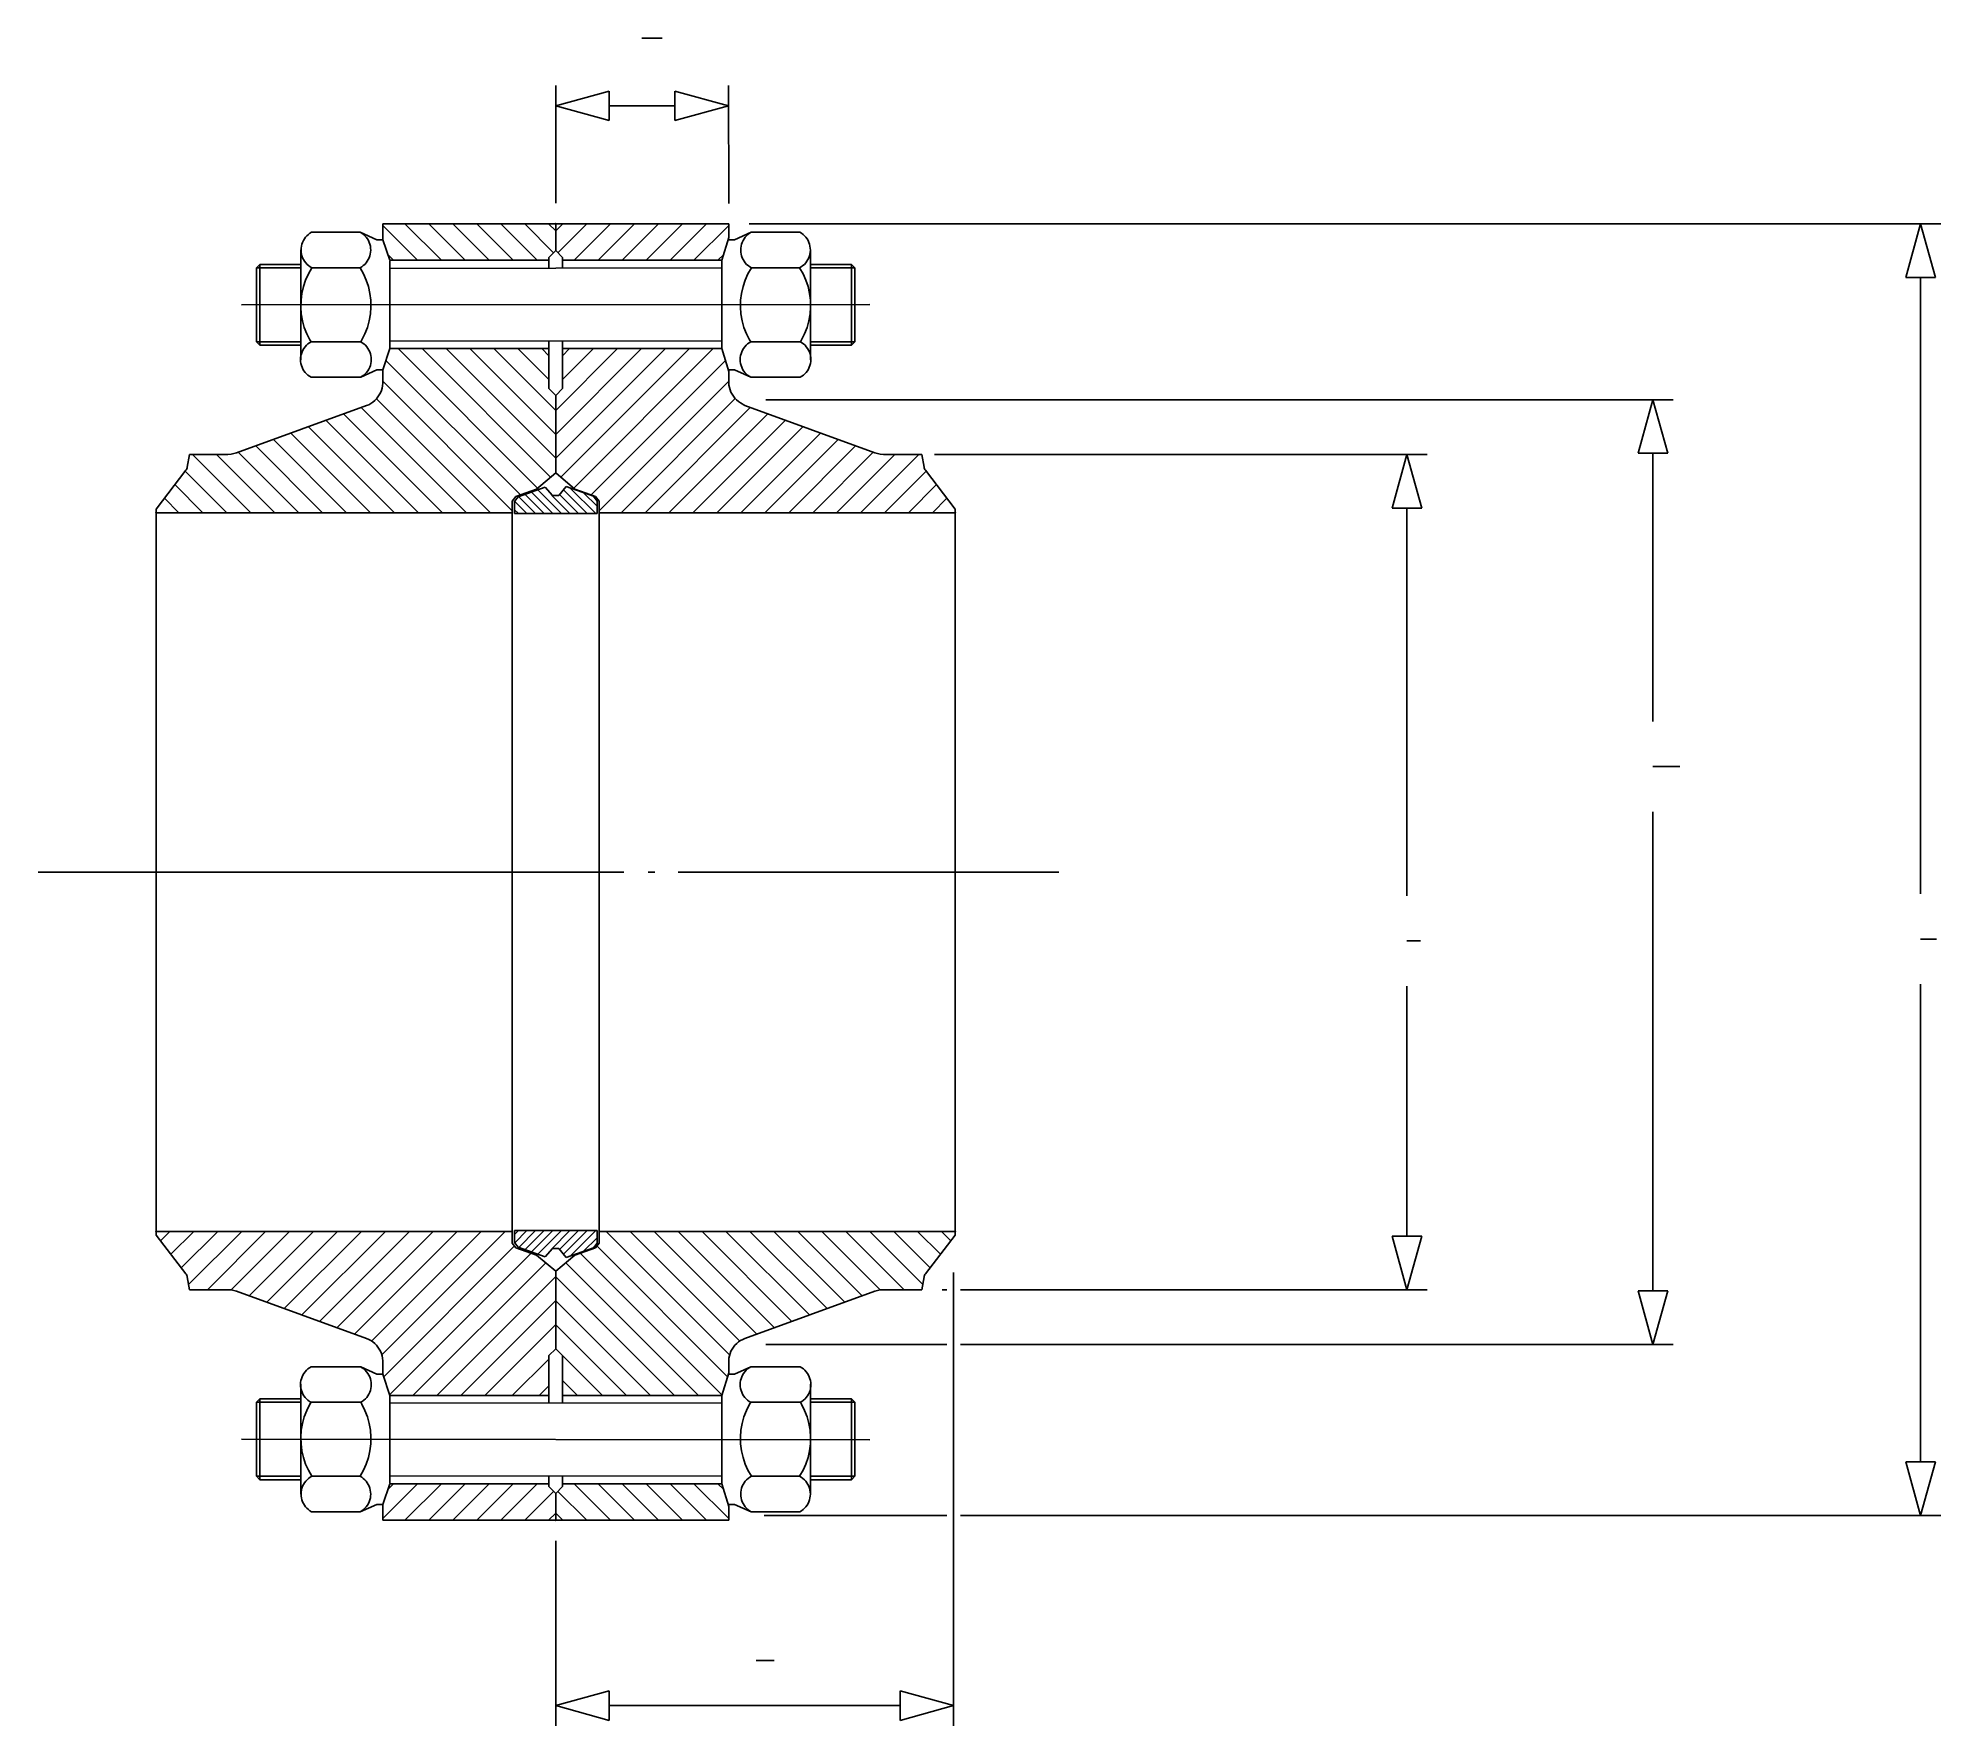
# Model space of a CAD drawing. Extents: x 591 to 1434, y 194 to 941.
import ezdxf

# ---------------------------------------------------------------- set-up
doc = ezdxf.new("R2010")
doc.units = 0
doc.header["$MEASUREMENT"] = 0
doc.layers.add('1', color=7, linetype='CONTINUOUS')
doc.layers.add('COMPONENT', color=7, linetype='CONTINUOUS')

msp = doc.modelspace()

# ---------------------------------------------------------------- linework, layer by layer
at = {"layer": '1', "color": 3, "linetype": 'Continuous'}
for p, q in [((820.46, 911.16), (844.18, 917.72)), ((820.46, 911.16), (844.18, 904.61)), ((844.18, 917.72), (844.18, 904.61)), ((896.91, 911.16), (873.2, 917.72)), ((873.2, 904.61), (873.2, 917.72)), ((896.91, 911.16), (873.2, 904.61)), ((1424.85, 858.94), (1418.29, 835.22)), ((1424.85, 858.94), (1431.4, 835.22)), ((1431.4, 835.22), (1418.29, 835.22)), ((1306.3, 781.02), (1299.75, 757.31)), ((1306.3, 781.02), (1312.86, 757.31)), ((1197.37, 756.78), (1190.81, 733.07)), ((1197.37, 756.78), (1203.93, 733.07)), ((1312.86, 757.31), (1299.75, 757.31)), ((1203.93, 733.07), (1190.81, 733.07)), ((1197.37, 386.91), (1190.81, 410.62)), ((1203.93, 410.62), (1190.81, 410.62)), ((1197.37, 386.91), (1203.93, 410.62)), ((1306.3, 362.68), (1299.75, 386.39)), ((1312.86, 386.39), (1299.75, 386.39)), ((1306.3, 362.68), (1312.86, 386.39)), ((1424.85, 286.89), (1418.29, 310.61)), ((1431.4, 310.61), (1418.29, 310.61)), ((1424.85, 286.89), (1431.4, 310.61)), ((820.46, 202.7), (844.18, 209.26)), ((820.46, 202.7), (844.18, 196.15)), ((844.18, 209.26), (844.18, 196.15)), ((996.64, 202.7), (972.93, 209.26)), ((972.93, 196.15), (972.93, 209.26)), ((996.64, 202.7), (972.93, 196.15))]:
    msp.add_line(p, q, dxfattribs=at)
at = {"layer": '1', "color": 4, "linetype": 'Continuous'}
for p, q in [((759.23, 842.8), (743.87, 858.16)), ((769.83, 842.8), (753.7, 858.94)), ((780.44, 842.8), (764.31, 858.94)), ((791.05, 842.8), (774.92, 858.94)), ((801.65, 842.8), (785.52, 858.94)), ((812.26, 842.8), (796.13, 858.94)), ((819.55, 846.13), (806.74, 858.94)), ((820.46, 855.81), (817.34, 858.94)), ((820.46, 855.81), (823.59, 858.94)), ((821.38, 846.13), (834.19, 858.94)), ((828.67, 842.8), (844.8, 858.94)), ((839.28, 842.8), (855.41, 858.94)), ((849.88, 842.8), (866.01, 858.94)), ((860.49, 842.8), (876.62, 858.94)), ((871.1, 842.8), (887.23, 858.94)), ((881.7, 842.8), (897.06, 858.16)), ((748.62, 842.8), (746.09, 845.34)), ((892.31, 842.8), (894.84, 845.34)), ((812.45, 741.87), (750.68, 803.64)), ((818.22, 746.71), (761.28, 803.64)), ((820.46, 755.07), (771.89, 803.64)), ((820.46, 765.67), (782.5, 803.64)), ((820.46, 776.28), (793.1, 803.64)), ((817.44, 789.91), (803.71, 803.64)), ((817.44, 800.52), (814.32, 803.64)), ((820.46, 776.28), (847.83, 803.64)), ((820.46, 765.67), (858.43, 803.64)), ((820.46, 755.07), (869.04, 803.64)), ((822.71, 746.71), (879.65, 803.64)), ((823.49, 789.91), (837.22, 803.64)), ((823.49, 800.52), (826.61, 803.64)), ((828.48, 741.87), (890.25, 803.64)), ((804.81, 738.9), (745.25, 798.46)), ((836.12, 738.9), (895.68, 798.46)), ((801.26, 731.85), (743.87, 789.23)), ((839.67, 731.85), (897.06, 789.23)), ((780.91, 730.98), (734.34, 777.55)), ((791.52, 730.98), (741.1, 781.4)), ((849.41, 730.98), (899.83, 781.4)), ((860.02, 730.98), (906.59, 777.55)), ((749.09, 730.98), (711.01, 769.06)), ((759.7, 730.98), (718.79, 771.89)), ((770.3, 730.98), (726.57, 774.72)), ((870.63, 730.98), (914.36, 774.72)), ((881.23, 730.98), (922.14, 771.89)), ((891.84, 730.98), (929.92, 769.06)), ((717.27, 730.98), (687.68, 760.57)), ((727.88, 730.98), (695.46, 763.4)), ((738.48, 730.98), (703.24, 766.23)), ((902.45, 730.98), (937.69, 766.23)), ((913.05, 730.98), (945.47, 763.4)), ((923.66, 730.98), (953.25, 760.57)), ((685.45, 730.98), (659.65, 756.78)), ((696.06, 730.98), (670.26, 756.78)), ((706.66, 730.98), (679.91, 757.74)), ((934.27, 730.98), (961.02, 757.74)), ((944.87, 730.98), (970.67, 756.78)), ((955.48, 730.98), (981.28, 756.78)), ((664.24, 730.98), (651.81, 743.41)), ((674.84, 730.98), (656.42, 749.41)), ((966.09, 730.98), (984.51, 749.41)), ((976.69, 730.98), (989.12, 743.41)), ((653.63, 730.98), (647.21, 737.41)), ((987.3, 730.98), (993.72, 737.41)), ((645.46, 408.57), (649.6, 412.71)), ((650.06, 402.57), (660.21, 412.71)), ((654.67, 396.56), (670.81, 412.71)), ((657.91, 389.2), (681.42, 412.71)), ((666.23, 386.91), (692.03, 412.71)), ((676.74, 386.82), (702.63, 412.71)), ((684.73, 384.2), (713.24, 412.71)), ((692.51, 381.37), (723.85, 412.71)), ((700.28, 378.54), (734.45, 412.71)), ((708.06, 375.71), (745.06, 412.71)), ((715.84, 372.88), (755.67, 412.71)), ((723.61, 370.05), (766.27, 412.71)), ((731.39, 367.22), (776.88, 412.71)), ((738.94, 364.16), (787.49, 412.71)), ((743.44, 358.06), (798.09, 412.71)), ((744.18, 348.19), (801.96, 405.97)), ((896.75, 348.19), (838.97, 405.97)), ((897.49, 358.06), (842.84, 412.71)), ((901.99, 364.16), (853.44, 412.71)), ((909.54, 367.22), (864.05, 412.71)), ((917.32, 370.05), (874.66, 412.71)), ((925.09, 372.88), (885.26, 412.71)), ((932.87, 375.71), (895.87, 412.71)), ((940.65, 378.54), (906.48, 412.71)), ((948.42, 381.37), (917.08, 412.71)), ((956.2, 384.2), (927.69, 412.71)), ((964.19, 386.82), (938.3, 412.71)), ((974.7, 386.91), (948.9, 412.71)), ((983.02, 389.2), (959.51, 412.71)), ((986.26, 396.56), (970.12, 412.71)), ((990.87, 402.57), (980.72, 412.71)), ((995.47, 408.57), (991.33, 412.71)), ((746.87, 340.28), (809.65, 403.06)), ((757.25, 340.05), (816.03, 398.82)), ((883.68, 340.05), (824.9, 398.82)), ((894.06, 340.28), (831.28, 403.06)), ((767.86, 340.05), (820.56, 392.76)), ((873.07, 340.05), (820.36, 392.76)), ((778.47, 340.05), (820.56, 382.15)), ((862.46, 340.05), (820.36, 382.15)), ((789.07, 340.05), (820.56, 371.54)), ((851.86, 340.05), (820.36, 371.54)), ((801.54, 340.37), (817.21, 356.04)), ((841.08, 340.21), (823.77, 357.51)), ((829.95, 340.26), (823.68, 346.53)), ((813.49, 340.34), (817.33, 344.17)), ((759.23, 300.89), (743.87, 285.53)), ((748.62, 300.89), (746.09, 298.35)), ((769.83, 300.89), (753.7, 284.76)), ((780.44, 300.89), (764.31, 284.76)), ((791.05, 300.89), (774.92, 284.76)), ((801.65, 300.89), (785.52, 284.76)), ((812.26, 300.89), (796.13, 284.76)), ((819.55, 297.57), (806.74, 284.76)), ((821.38, 297.57), (834.19, 284.76)), ((828.67, 300.89), (844.8, 284.76)), ((839.28, 300.89), (855.41, 284.76)), ((849.88, 300.89), (866.01, 284.76)), ((860.49, 300.89), (876.62, 284.76)), ((871.1, 300.89), (887.23, 284.76)), ((881.7, 300.89), (897.06, 285.53)), ((892.31, 300.89), (894.84, 298.35)), ((820.46, 287.88), (817.34, 284.76)), ((820.46, 287.88), (823.59, 284.76))]:
    msp.add_line(p, q, dxfattribs=at)
at = {"layer": 'COMPONENT', "color": 5, "linetype": 'Continuous'}
for p, q in [((858.61, 941.16), (867.61, 941.19)), ((1306.3, 618.56), (1318.3, 618.56)), ((1197.37, 541.33), (1203.37, 541.33)), ((1424.85, 542.19), (1431.85, 542.19)), ((909.25, 222.7), (917.25, 222.7))]:
    msp.add_line(p, q, dxfattribs=at)
at = {"layer": 'COMPONENT', "color": 3, "linetype": 'Continuous'}
for p, q in [((820.46, 920.16), (820.46, 868.04)), ((897.06, 867.94), (896.91, 920.16)), ((844.18, 911.16), (873.2, 911.16)), ((906.06, 858.94), (1433.85, 858.94)), ((1424.85, 835.22), (1424.85, 562.19)), ((913.53, 781.02), (1315.3, 781.02)), ((988.23, 756.78), (1206.37, 756.78)), ((1306.3, 757.31), (1306.3, 638.56)), ((1197.37, 733.07), (1197.37, 561.33)), ((1306.3, 598.56), (1306.3, 386.39)), ((1197.37, 521.33), (1197.37, 410.62)), ((1424.85, 522.19), (1424.85, 310.61)), ((996.64, 394.47), (996.64, 193.7)), ((991.62, 386.91), (993.64, 386.91)), ((999.64, 386.91), (1206.37, 386.91)), ((913.53, 362.68), (993.64, 362.68)), ((999.64, 362.68), (1315.3, 362.68)), ((912.8, 286.89), (993.64, 286.89)), ((999.64, 286.89), (1433.85, 286.89)), ((820.46, 275.66), (820.46, 193.7)), ((972.93, 202.7), (844.18, 202.7))]:
    msp.add_line(p, q, dxfattribs=at)
at = {"layer": 'COMPONENT', "color": 7, "linetype": 'Continuous'}
for p, q in [((708.37, 850.71), (708.74, 851.5)), ((708.74, 851.5), (709.19, 852.26)), ((709.19, 852.26), (709.71, 852.96)), ((709.71, 852.96), (710.29, 853.61)), ((710.29, 853.61), (710.94, 854.2)), ((710.94, 854.2), (711.64, 854.73)), ((711.64, 854.73), (712.35, 855.16)), ((712.25, 855.16), (733.91, 855.16)), ((734.62, 854.73), (733.91, 855.16)), ((733.91, 855.16), (741.29, 851.86)), ((735.32, 854.2), (734.62, 854.73)), ((735.97, 853.61), (735.32, 854.2)), ((736.56, 852.96), (735.97, 853.61)), ((737.08, 852.26), (736.56, 852.96)), ((737.52, 851.5), (737.08, 852.26)), ((737.89, 850.71), (737.52, 851.5)), ((741.29, 851.86), (743.87, 851.86)), ((743.87, 851.86), (743.87, 858.94)), ((820.46, 858.94), (743.87, 858.94)), ((743.87, 851.86), (746.95, 842.8)), ((820.46, 859.04), (820.46, 847.35)), ((820.46, 859.04), (820.46, 847.35)), ((820.46, 858.94), (820.46, 847.05)), ((820.46, 858.94), (897.06, 858.94)), ((820.46, 858.94), (820.46, 847.05)), ((893.98, 842.8), (897.06, 852.86)), ((897.06, 852.86), (897.06, 858.94)), ((899.64, 851.86), (897.06, 851.86)), ((907.02, 855.16), (899.64, 851.86)), ((903.04, 850.71), (903.41, 851.5)), ((903.41, 851.5), (903.85, 852.26)), ((903.85, 852.26), (904.37, 852.96)), ((904.37, 852.96), (904.96, 853.61)), ((904.96, 853.61), (905.61, 854.2)), ((905.61, 854.2), (906.31, 854.73)), ((906.31, 854.73), (907.02, 855.16)), ((928.68, 855.16), (907.02, 855.16)), ((929.29, 854.73), (928.58, 855.16)), ((929.99, 854.2), (929.29, 854.73)), ((930.64, 853.61), (929.99, 854.2)), ((931.22, 852.96), (930.64, 853.61)), ((931.74, 852.26), (931.22, 852.96)), ((932.19, 851.5), (931.74, 852.26)), ((932.56, 850.71), (932.19, 851.5)), ((707.6, 847.34), (707.6, 798.66)), ((707.6, 840.95), (707.6, 847.34)), ((707.7, 847.29), (707.74, 848.16)), ((707.75, 846.41), (707.7, 847.29)), ((707.74, 848.16), (707.87, 849.03)), ((707.88, 845.55), (707.75, 846.41)), ((707.87, 849.03), (708.08, 849.88)), ((708.1, 844.7), (707.88, 845.55)), ((708.08, 849.88), (708.37, 850.71)), ((708.39, 843.87), (708.1, 844.7)), ((708.77, 843.08), (708.39, 843.87)), ((709.22, 842.33), (708.77, 843.08)), ((737.04, 842.33), (737.49, 843.08)), ((737.49, 843.08), (737.87, 843.87)), ((737.87, 843.87), (738.17, 844.7)), ((738.19, 849.88), (737.89, 850.71)), ((738.17, 844.7), (738.38, 845.55)), ((738.4, 849.03), (738.19, 849.88)), ((738.38, 845.55), (738.52, 846.41)), ((738.52, 848.16), (738.4, 849.03)), ((738.56, 847.29), (738.52, 848.16)), ((738.52, 846.41), (738.56, 847.29)), ((817.44, 842.8), (746.95, 842.8)), ((817.44, 844.02), (820.46, 847.05)), ((817.44, 839.27), (817.44, 844.02)), ((823.49, 844.02), (820.46, 847.05)), ((823.49, 839.27), (823.49, 844.02)), ((823.49, 842.8), (893.98, 842.8)), ((893.98, 842.8), (893.98, 803.64)), ((902.37, 847.29), (902.41, 848.16)), ((902.41, 846.41), (902.37, 847.29)), ((902.41, 848.16), (902.53, 849.03)), ((902.55, 845.55), (902.41, 846.41)), ((902.53, 849.03), (902.74, 849.88)), ((902.76, 844.7), (902.55, 845.55)), ((902.74, 849.88), (903.04, 850.71)), ((903.06, 843.87), (902.76, 844.7)), ((903.44, 843.08), (903.06, 843.87)), ((903.89, 842.33), (903.44, 843.08)), ((931.71, 842.33), (932.16, 843.08)), ((932.16, 843.08), (932.54, 843.87)), ((932.54, 843.87), (932.83, 844.7)), ((932.85, 849.88), (932.56, 850.71)), ((932.83, 844.7), (933.05, 845.55)), ((933.06, 849.03), (932.85, 849.88)), ((933.05, 845.55), (933.18, 846.41)), ((933.19, 848.16), (933.06, 849.03)), ((933.18, 846.41), (933.23, 847.29)), ((933.23, 847.29), (933.19, 848.16)), ((933.33, 847.34), (933.33, 798.66)), ((933.33, 840.95), (933.33, 847.34)), ((688, 839.43), (689.51, 840.95)), ((707.6, 839.43), (688, 839.43)), ((688, 806.67), (688, 839.43)), ((689.51, 840.95), (707.6, 840.95)), ((689.51, 840.95), (689.51, 805.16)), ((709.75, 841.63), (709.22, 842.33)), ((709.7, 834), (710.94, 836.78)), ((710.34, 840.98), (709.75, 841.63)), ((710.99, 840.4), (710.34, 840.98)), ((710.94, 836.78), (712.45, 839.43)), ((711.7, 839.88), (710.99, 840.4)), ((712.45, 839.43), (711.7, 839.88)), ((733.81, 839.43), (712.35, 839.43)), ((733.81, 839.43), (734.57, 839.88)), ((735.32, 836.78), (733.81, 839.43)), ((734.57, 839.88), (735.27, 840.4)), ((735.27, 840.4), (735.92, 840.98)), ((736.56, 834), (735.32, 836.78)), ((735.92, 840.98), (736.51, 841.63)), ((736.51, 841.63), (737.04, 842.33)), ((746.95, 842.46), (746.95, 803.64)), ((746.95, 839.18), (893.98, 839.36)), ((904.42, 841.63), (903.89, 842.33)), ((904.37, 834), (905.61, 836.78)), ((905.01, 840.98), (904.42, 841.63)), ((905.66, 840.4), (905.01, 840.98)), ((905.61, 836.78), (907.12, 839.43)), ((906.36, 839.88), (905.66, 840.4)), ((907.12, 839.43), (906.36, 839.88)), ((907.12, 839.43), (928.58, 839.43)), ((928.48, 839.43), (929.23, 839.88)), ((929.99, 836.78), (928.48, 839.43)), ((929.23, 839.88), (929.94, 840.4)), ((929.94, 840.4), (930.59, 840.98)), ((931.23, 834), (929.99, 836.78)), ((930.59, 840.98), (931.18, 841.63)), ((931.18, 841.63), (931.71, 842.33)), ((951.42, 840.95), (933.33, 840.95)), ((933.33, 839.43), (952.93, 839.43)), ((951.42, 840.95), (951.42, 805.16)), ((952.93, 839.43), (951.42, 840.95)), ((952.93, 806.67), (952.93, 839.43)), ((707.69, 825.11), (708.07, 828.13)), ((708.07, 828.13), (708.74, 831.1)), ((708.74, 831.1), (709.7, 834)), ((737.52, 831.1), (736.56, 834)), ((738.19, 828.13), (737.52, 831.1)), ((738.57, 825.11), (738.19, 828.13)), ((902.36, 825.11), (902.74, 828.13)), ((902.74, 828.13), (903.41, 831.1)), ((903.41, 831.1), (904.37, 834)), ((932.19, 831.1), (931.23, 834)), ((932.86, 828.13), (932.19, 831.1)), ((933.24, 825.11), (932.86, 828.13)), ((707.61, 822.06), (707.69, 825.11)), ((707.83, 819.02), (707.61, 822.06)), ((708.34, 816.02), (707.83, 819.02)), ((737.92, 816.02), (738.43, 819.02)), ((738.43, 819.02), (738.65, 822.06)), ((738.65, 822.06), (738.57, 825.11)), ((902.28, 822.06), (902.36, 825.11)), ((902.5, 819.02), (902.28, 822.06)), ((903.01, 816.02), (902.5, 819.02)), ((932.59, 816.02), (933.1, 819.02)), ((933.1, 819.02), (933.32, 822.06)), ((933.32, 822.06), (933.24, 825.11)), ((709.15, 813.08), (708.34, 816.02)), ((710.24, 810.23), (709.15, 813.08)), ((711.61, 807.51), (710.24, 810.23)), ((734.65, 807.51), (736.02, 810.23)), ((736.02, 810.23), (737.11, 813.08)), ((737.11, 813.08), (737.92, 816.02)), ((903.82, 813.08), (903.01, 816.02)), ((904.91, 810.23), (903.82, 813.08)), ((906.28, 807.51), (904.91, 810.23)), ((929.32, 807.51), (930.69, 810.23)), ((930.69, 810.23), (931.78, 813.08)), ((931.78, 813.08), (932.59, 816.02)), ((707.6, 806.67), (688, 806.67)), ((689.51, 805.16), (688, 806.67)), ((707.6, 805.16), (689.51, 805.16)), ((707.52, 799.68), (707.65, 800.55)), ((707.65, 800.55), (707.86, 801.4)), ((707.86, 801.4), (708.15, 802.22)), ((708.15, 802.22), (708.52, 803.02)), ((708.52, 803.02), (708.97, 803.77)), ((708.97, 803.77), (709.49, 804.48)), ((709.49, 804.48), (710.07, 805.13)), ((710.07, 805.13), (710.72, 805.72)), ((710.72, 805.72), (711.42, 806.24)), ((711.42, 806.24), (712.13, 806.67)), ((712.13, 806.67), (711.61, 807.51)), ((734.13, 806.67), (712.15, 806.67)), ((734.13, 806.67), (734.65, 807.51)), ((734.84, 806.24), (734.13, 806.67)), ((735.54, 805.72), (734.84, 806.24)), ((736.19, 805.13), (735.54, 805.72)), ((736.77, 804.48), (736.19, 805.13)), ((737.29, 803.77), (736.77, 804.48)), ((737.74, 803.02), (737.29, 803.77)), ((738.11, 802.22), (737.74, 803.02)), ((738.41, 801.4), (738.11, 802.22)), ((738.62, 800.55), (738.41, 801.4)), ((738.74, 799.68), (738.62, 800.55)), ((746.95, 803.64), (743.87, 794.24)), ((746.95, 806.92), (893.98, 807.09)), ((817.44, 803.64), (746.95, 803.64)), ((817.44, 807), (817.44, 785.95)), ((823.49, 807.01), (823.49, 785.95)), ((823.49, 803.64), (893.98, 803.64)), ((893.98, 803.64), (897.06, 793.59)), ((902.19, 799.68), (902.31, 800.55)), ((902.31, 800.55), (902.52, 801.4)), ((902.52, 801.4), (902.82, 802.22)), ((902.82, 802.22), (903.19, 803.02)), ((903.19, 803.02), (903.64, 803.77)), ((903.64, 803.77), (904.16, 804.48)), ((904.16, 804.48), (904.74, 805.13)), ((904.74, 805.13), (905.39, 805.72)), ((905.39, 805.72), (906.09, 806.24)), ((906.09, 806.24), (906.8, 806.67)), ((906.8, 806.67), (906.28, 807.51)), ((906.8, 806.67), (928.78, 806.67)), ((928.8, 806.67), (929.32, 807.51)), ((929.51, 806.24), (928.8, 806.67)), ((930.21, 805.72), (929.51, 806.24)), ((930.86, 805.13), (930.21, 805.72)), ((931.44, 804.48), (930.86, 805.13)), ((931.96, 803.77), (931.44, 804.48)), ((932.41, 803.02), (931.96, 803.77)), ((932.78, 802.22), (932.41, 803.02)), ((933.07, 801.4), (932.78, 802.22)), ((933.28, 800.55), (933.07, 801.4)), ((933.41, 799.68), (933.28, 800.55)), ((933.33, 806.67), (952.93, 806.67)), ((933.33, 805.16), (951.42, 805.16)), ((951.42, 805.16), (952.93, 806.67)), ((707.48, 798.8), (707.52, 799.68)), ((707.53, 797.93), (707.48, 798.8)), ((707.66, 797.06), (707.53, 797.93)), ((707.88, 796.21), (707.66, 797.06)), ((708.17, 795.39), (707.88, 796.21)), ((708.55, 794.6), (708.17, 795.39)), ((709.01, 793.85), (708.55, 794.6)), ((709.53, 793.15), (709.01, 793.85)), ((710.12, 792.5), (709.53, 793.15)), ((710.77, 791.91), (710.12, 792.5)), ((734.12, 790.95), (741.29, 794.24)), ((735.49, 791.91), (736.14, 792.5)), ((736.14, 792.5), (736.73, 793.15)), ((736.73, 793.15), (737.26, 793.85)), ((737.26, 793.85), (737.71, 794.6)), ((737.71, 794.6), (738.09, 795.39)), ((738.09, 795.39), (738.39, 796.21)), ((738.39, 796.21), (738.6, 797.06)), ((738.6, 797.06), (738.73, 797.93)), ((738.73, 797.93), (738.78, 798.8)), ((738.78, 798.8), (738.74, 799.68)), ((741.29, 794.24), (743.87, 794.24)), ((743.87, 788.33), (743.87, 794.24)), ((899.64, 794.24), (897.06, 794.24)), ((897.06, 788.67), (897.06, 793.59)), ((906.81, 790.95), (899.64, 794.24)), ((902.15, 798.8), (902.19, 799.68)), ((902.2, 797.93), (902.15, 798.8)), ((902.33, 797.06), (902.2, 797.93)), ((902.54, 796.21), (902.33, 797.06)), ((902.84, 795.39), (902.54, 796.21)), ((903.22, 794.6), (902.84, 795.39)), ((903.67, 793.85), (903.22, 794.6)), ((904.2, 793.15), (903.67, 793.85)), ((904.79, 792.5), (904.2, 793.15)), ((905.44, 791.91), (904.79, 792.5)), ((930.16, 791.91), (930.81, 792.5)), ((930.81, 792.5), (931.4, 793.15)), ((931.4, 793.15), (931.92, 793.85)), ((931.92, 793.85), (932.38, 794.6)), ((932.38, 794.6), (932.76, 795.39)), ((932.76, 795.39), (933.05, 796.21)), ((933.05, 796.21), (933.27, 797.06)), ((933.27, 797.06), (933.4, 797.93)), ((933.4, 797.93), (933.45, 798.8)), ((933.45, 798.8), (933.41, 799.68)), ((711.48, 791.39), (710.77, 791.91)), ((712.23, 790.95), (711.48, 791.39)), ((734.12, 790.95), (712.05, 790.95)), ((734.03, 790.95), (734.78, 791.39)), ((734.78, 791.39), (735.49, 791.91)), ((742.36, 783.13), (742.86, 784.08)), ((742.86, 784.08), (743.26, 785.08)), ((743.26, 785.08), (743.56, 786.11)), ((743.56, 786.11), (743.76, 787.16)), ((743.76, 787.16), (743.87, 788.33)), ((817.44, 785.95), (820.46, 782.92)), ((823.49, 785.95), (820.46, 782.92)), ((897.17, 787.51), (897.06, 788.67)), ((897.37, 786.45), (897.17, 787.51)), ((897.67, 785.42), (897.37, 786.45)), ((898.07, 784.43), (897.67, 785.42)), ((898.57, 783.48), (898.07, 784.43)), ((906.15, 791.39), (905.44, 791.91)), ((906.9, 790.95), (906.15, 791.39)), ((906.81, 790.95), (928.88, 790.95)), ((928.7, 790.95), (929.45, 791.39)), ((929.45, 791.39), (930.16, 791.91)), ((679.09, 757.44), (736.7, 778.41)), ((736.7, 778.41), (737.69, 778.83)), ((737.69, 778.83), (738.64, 779.34)), ((738.64, 779.34), (739.52, 779.95)), ((739.52, 779.95), (740.35, 780.63)), ((740.35, 780.63), (741.1, 781.4)), ((741.1, 781.4), (741.77, 782.23)), ((741.77, 782.23), (742.36, 783.13)), ((820.46, 782.92), (820.46, 748.6)), ((820.56, 782.92), (820.56, 748.6)), ((899.16, 782.58), (898.57, 783.48)), ((899.83, 781.74), (899.16, 782.58)), ((900.58, 780.98), (899.83, 781.74)), ((901.41, 780.29), (900.58, 780.98)), ((902.29, 779.69), (901.41, 780.29)), ((902.29, 779.69), (904.25, 778.4)), ((961.84, 757.44), (904.25, 778.4)), ((657.32, 751.15), (658.31, 756.78)), ((658.31, 756.78), (675.35, 756.78)), ((676.83, 756.88), (675.35, 756.78)), ((676.83, 756.88), (679.09, 757.44)), ((964.1, 756.88), (961.84, 757.44)), ((964.1, 756.88), (965.58, 756.78)), ((982.62, 756.78), (965.58, 756.78)), ((983.61, 751.15), (982.62, 756.78)), ((643.52, 732.61), (656.73, 749.82)), ((815.76, 742.25), (803.88, 737.97)), ((811.96, 741.46), (820.46, 748.6)), ((815.76, 742.25), (819.12, 738.62)), ((828.97, 741.46), (820.46, 748.6)), ((825.17, 742.52), (821.81, 738.62)), ((825.17, 742.52), (837.13, 738.24)), ((997.41, 732.61), (984.2, 749.82)), ((802.85, 738.2), (801.26, 736.13)), ((801.26, 407.57), (801.26, 736.13)), ((803.88, 737.97), (802.25, 735.88)), ((802.25, 730.64), (802.25, 735.88)), ((811.96, 741.46), (802.85, 738.2)), ((821.81, 738.62), (819.12, 738.62)), ((828.97, 741.46), (838.08, 738.2)), ((837.13, 738.24), (838.76, 736.15)), ((838.08, 738.2), (839.67, 736.13)), ((838.76, 730.64), (838.76, 736.15)), ((839.67, 407.57), (839.67, 736.13)), ((643.52, 730.98), (643.52, 412.71)), ((801.26, 730.98), (643.52, 730.98)), ((803.94, 730.64), (802.25, 732.33)), ((838.76, 730.64), (802.25, 730.64)), ((839.67, 730.98), (997.41, 730.98)), ((997.41, 730.98), (997.41, 732.61)), ((997.41, 730.98), (997.41, 732.61)), ((997.41, 730.98), (997.41, 412.71)), ((802.25, 413.06), (802.25, 407.81)), ((803.94, 413.06), (802.25, 411.37)), ((838.76, 413.06), (802.25, 413.06)), ((838.76, 413.06), (838.76, 407.54)), ((801.26, 412.71), (643.52, 412.71)), ((643.52, 412.71), (643.52, 411.09)), ((643.52, 412.71), (643.52, 411.09)), ((643.52, 411.09), (656.73, 393.88)), ((802.85, 405.49), (801.26, 407.57)), ((803.88, 405.72), (802.25, 407.81)), ((811.96, 402.23), (802.85, 405.49)), ((815.76, 401.45), (803.88, 405.72)), ((815.76, 401.45), (819.12, 405.08)), ((821.81, 405.08), (819.12, 405.08)), ((825.17, 401.18), (821.81, 405.08)), ((825.17, 401.18), (837.13, 405.45)), ((828.97, 402.23), (838.08, 405.49)), ((837.13, 405.45), (838.76, 407.54)), ((838.08, 405.49), (839.67, 407.57)), ((839.67, 412.71), (997.41, 412.71)), ((997.41, 411.09), (984.2, 393.88)), ((997.41, 412.71), (997.41, 411.09)), ((997.41, 412.71), (997.41, 411.09)), ((811.96, 402.23), (820.46, 395.1)), ((828.97, 402.23), (820.46, 395.1)), ((657.32, 392.54), (658.31, 386.91)), ((820.56, 395.1), (820.56, 360.77)), ((983.61, 392.54), (982.62, 386.91)), ((658.31, 386.91), (675.35, 386.91)), ((676.83, 386.81), (675.35, 386.91)), ((676.83, 386.81), (679.09, 386.25)), ((679.09, 386.25), (736.68, 365.29)), ((961.84, 386.25), (904.25, 365.29)), ((964.1, 386.81), (961.84, 386.25)), ((964.1, 386.81), (965.58, 386.91)), ((982.62, 386.91), (965.58, 386.91)), ((736.7, 365.28), (737.69, 364.86)), ((737.69, 364.86), (738.64, 364.35)), ((738.64, 364.35), (739.52, 363.75)), ((739.52, 363.75), (740.35, 363.06)), ((740.35, 363.06), (741.1, 362.29)), ((899.84, 362.33), (899.16, 361.5)), ((900.6, 363.09), (899.84, 362.33)), ((901.43, 363.77), (900.6, 363.09)), ((902.32, 364.37), (901.43, 363.77)), ((903.26, 364.88), (902.32, 364.37)), ((904.25, 365.29), (903.26, 364.88)), ((741.1, 362.29), (741.77, 361.46)), ((741.77, 361.46), (742.36, 360.56)), ((742.36, 360.56), (742.86, 359.61)), ((742.86, 359.61), (743.26, 358.62)), ((743.26, 358.62), (743.56, 357.59)), ((743.56, 357.59), (743.76, 356.53)), ((743.76, 356.53), (743.87, 355.36)), ((743.87, 355.36), (743.87, 349.45)), ((817.44, 357.75), (820.46, 360.77)), ((817.44, 336.69), (817.44, 357.75)), ((823.49, 357.75), (820.46, 360.77)), ((823.49, 336.68), (823.49, 357.75)), ((897.14, 356.58), (897.06, 355.71)), ((897.06, 355.71), (897.06, 350.11)), ((897.35, 357.64), (897.14, 356.58)), ((897.66, 358.66), (897.35, 357.64)), ((898.07, 359.66), (897.66, 358.66)), ((898.57, 360.6), (898.07, 359.66)), ((899.16, 361.5), (898.57, 360.6)), ((707.53, 345.76), (707.48, 344.89)), ((707.66, 346.63), (707.53, 345.76)), ((707.88, 347.48), (707.66, 346.63)), ((708.17, 348.3), (707.88, 347.48)), ((708.55, 349.09), (708.17, 348.3)), ((709.01, 349.84), (708.55, 349.09)), ((709.53, 350.55), (709.01, 349.84)), ((710.12, 351.19), (709.53, 350.55)), ((710.77, 351.78), (710.12, 351.19)), ((711.48, 352.3), (710.77, 351.78)), ((712.23, 352.75), (711.48, 352.3)), ((734.12, 352.75), (712.05, 352.75)), ((734.03, 352.75), (734.78, 352.3)), ((734.12, 352.75), (741.29, 349.45)), ((734.78, 352.3), (735.49, 351.78)), ((735.49, 351.78), (736.14, 351.19)), ((736.14, 351.19), (736.73, 350.55)), ((736.73, 350.55), (737.26, 349.84)), ((737.26, 349.84), (737.71, 349.09)), ((737.71, 349.09), (738.09, 348.3)), ((738.09, 348.3), (738.39, 347.48)), ((738.39, 347.48), (738.6, 346.63)), ((738.6, 346.63), (738.73, 345.76)), ((738.73, 345.76), (738.78, 344.89)), ((741.29, 349.45), (743.87, 349.45)), ((746.95, 340.05), (743.87, 349.45)), ((893.98, 340.05), (897.06, 350.11)), ((899.64, 349.45), (897.06, 349.45)), ((906.81, 352.75), (899.64, 349.45)), ((902.2, 345.76), (902.15, 344.89)), ((902.33, 346.63), (902.2, 345.76)), ((902.54, 347.48), (902.33, 346.63)), ((902.84, 348.3), (902.54, 347.48)), ((903.22, 349.09), (902.84, 348.3)), ((903.67, 349.84), (903.22, 349.09)), ((904.2, 350.55), (903.67, 349.84)), ((904.79, 351.19), (904.2, 350.55)), ((905.44, 351.78), (904.79, 351.19)), ((906.15, 352.3), (905.44, 351.78)), ((906.9, 352.75), (906.15, 352.3)), ((906.81, 352.75), (928.88, 352.75)), ((928.7, 352.75), (929.45, 352.3)), ((929.45, 352.3), (930.16, 351.78)), ((930.16, 351.78), (930.81, 351.19)), ((930.81, 351.19), (931.4, 350.55)), ((931.4, 350.55), (931.92, 349.84)), ((931.92, 349.84), (932.38, 349.09)), ((932.38, 349.09), (932.76, 348.3)), ((932.76, 348.3), (933.05, 347.48)), ((933.05, 347.48), (933.27, 346.63)), ((933.27, 346.63), (933.4, 345.76)), ((933.4, 345.76), (933.45, 344.89)), ((689.51, 338.53), (688, 337.02)), ((707.6, 338.53), (689.51, 338.53)), ((689.51, 302.75), (689.51, 338.53)), ((707.48, 344.89), (707.52, 344.01)), ((707.52, 344.01), (707.65, 343.15)), ((707.6, 296.35), (707.6, 345.03)), ((707.65, 343.15), (707.86, 342.3)), ((707.86, 342.3), (708.15, 341.47)), ((708.15, 341.47), (708.52, 340.68)), ((708.52, 340.68), (708.97, 339.92)), ((708.97, 339.92), (709.49, 339.22)), ((709.49, 339.22), (710.07, 338.56)), ((710.07, 338.56), (710.72, 337.97)), ((710.72, 337.97), (711.42, 337.45)), ((711.42, 337.45), (712.13, 337.02)), ((734.84, 337.45), (734.13, 337.02)), ((735.54, 337.97), (734.84, 337.45)), ((736.19, 338.56), (735.54, 337.97)), ((736.77, 339.22), (736.19, 338.56)), ((737.29, 339.92), (736.77, 339.22)), ((737.74, 340.68), (737.29, 339.92)), ((738.11, 341.47), (737.74, 340.68)), ((738.41, 342.3), (738.11, 341.47)), ((738.62, 343.15), (738.41, 342.3)), ((738.74, 344.01), (738.62, 343.15)), ((738.78, 344.89), (738.74, 344.01)), ((746.95, 301.23), (746.95, 340.05)), ((817.44, 340.05), (746.95, 340.05)), ((823.49, 340.05), (893.98, 340.05)), ((893.98, 300.89), (893.98, 340.05)), ((902.15, 344.89), (902.19, 344.01)), ((902.19, 344.01), (902.31, 343.15)), ((902.31, 343.15), (902.52, 342.3)), ((902.52, 342.3), (902.82, 341.47)), ((902.82, 341.47), (903.19, 340.68)), ((903.19, 340.68), (903.64, 339.92)), ((903.64, 339.92), (904.16, 339.22)), ((904.16, 339.22), (904.74, 338.56)), ((904.74, 338.56), (905.39, 337.97)), ((905.39, 337.97), (906.09, 337.45)), ((906.09, 337.45), (906.8, 337.02)), ((929.51, 337.45), (928.8, 337.02)), ((930.21, 337.97), (929.51, 337.45)), ((930.86, 338.56), (930.21, 337.97)), ((931.44, 339.22), (930.86, 338.56)), ((931.96, 339.92), (931.44, 339.22)), ((932.41, 340.68), (931.96, 339.92)), ((932.78, 341.47), (932.41, 340.68)), ((933.07, 342.3), (932.78, 341.47)), ((933.28, 343.15), (933.07, 342.3)), ((933.41, 344.01), (933.28, 343.15)), ((933.33, 296.35), (933.33, 345.03)), ((933.33, 338.53), (951.42, 338.53)), ((933.45, 344.89), (933.41, 344.01)), ((951.42, 302.75), (951.42, 338.53)), ((951.42, 338.53), (952.93, 337.02)), ((707.6, 337.02), (688, 337.02)), ((688, 337.02), (688, 304.26)), ((709.15, 330.62), (708.34, 327.68)), ((710.24, 333.46), (709.15, 330.62)), ((711.61, 336.19), (710.24, 333.46)), ((712.13, 337.02), (711.61, 336.19)), ((734.13, 337.02), (712.15, 337.02)), ((734.13, 337.02), (734.65, 336.19)), ((734.65, 336.19), (736.02, 333.46)), ((736.02, 333.46), (737.11, 330.62)), ((737.11, 330.62), (737.92, 327.68)), ((746.95, 336.77), (893.98, 336.6)), ((903.82, 330.62), (903.01, 327.68)), ((904.91, 333.46), (903.82, 330.62)), ((906.28, 336.19), (904.91, 333.46)), ((906.8, 337.02), (906.28, 336.19)), ((906.8, 337.02), (928.78, 337.02)), ((928.8, 337.02), (929.32, 336.19)), ((929.32, 336.19), (930.69, 333.46)), ((930.69, 333.46), (931.78, 330.62)), ((931.78, 330.62), (932.59, 327.68)), ((933.33, 337.02), (952.93, 337.02)), ((952.93, 337.02), (952.93, 304.26)), ((707.83, 324.67), (707.61, 321.63)), ((707.61, 321.63), (707.69, 318.59)), ((708.34, 327.68), (707.83, 324.67)), ((737.92, 327.68), (738.43, 324.67)), ((738.43, 324.67), (738.65, 321.63)), ((738.65, 321.63), (738.57, 318.59)), ((902.5, 324.67), (902.28, 321.63)), ((902.28, 321.63), (902.36, 318.59)), ((903.01, 327.68), (902.5, 324.67)), ((932.59, 327.68), (933.1, 324.67)), ((933.1, 324.67), (933.32, 321.63)), ((933.32, 321.63), (933.24, 318.59)), ((707.69, 318.59), (708.07, 315.56)), ((708.07, 315.56), (708.74, 312.59)), ((708.74, 312.59), (709.7, 309.7)), ((737.52, 312.59), (736.56, 309.7)), ((738.19, 315.56), (737.52, 312.59)), ((738.57, 318.59), (738.19, 315.56)), ((902.36, 318.59), (902.74, 315.56)), ((902.74, 315.56), (903.41, 312.59)), ((903.41, 312.59), (904.37, 309.7)), ((932.19, 312.59), (931.23, 309.7)), ((932.86, 315.56), (932.19, 312.59)), ((933.24, 318.59), (932.86, 315.56)), ((707.6, 304.26), (688, 304.26)), ((688, 304.26), (689.51, 302.75)), ((709.7, 309.7), (710.94, 306.91)), ((710.94, 306.91), (712.45, 304.26)), ((711.7, 303.81), (710.99, 303.29)), ((712.45, 304.26), (711.7, 303.81)), ((733.81, 304.26), (712.35, 304.26)), ((735.32, 306.91), (733.81, 304.26)), ((733.81, 304.26), (734.57, 303.81)), ((734.57, 303.81), (735.27, 303.29)), ((736.56, 309.7), (735.32, 306.91)), ((746.95, 304.51), (893.98, 304.34)), ((817.44, 304.43), (817.44, 299.67)), ((823.49, 304.42), (823.49, 299.67)), ((904.37, 309.7), (905.61, 306.91)), ((905.61, 306.91), (907.12, 304.26)), ((906.36, 303.81), (905.66, 303.29)), ((907.12, 304.26), (906.36, 303.81)), ((907.12, 304.26), (928.58, 304.26)), ((929.99, 306.91), (928.48, 304.26)), ((928.48, 304.26), (929.23, 303.81)), ((929.23, 303.81), (929.94, 303.29)), ((931.23, 309.7), (929.99, 306.91)), ((933.33, 304.26), (952.93, 304.26)), ((952.93, 304.26), (951.42, 302.75)), ((689.51, 302.75), (707.6, 302.75)), ((707.6, 302.75), (707.6, 296.35)), ((707.75, 297.28), (707.7, 296.4)), ((707.7, 296.4), (707.74, 295.53)), ((707.74, 295.53), (707.87, 294.66)), ((707.88, 298.15), (707.75, 297.28)), ((708.1, 298.99), (707.88, 298.15)), ((708.39, 299.82), (708.1, 298.99)), ((708.77, 300.61), (708.39, 299.82)), ((709.22, 301.36), (708.77, 300.61)), ((709.75, 302.06), (709.22, 301.36)), ((710.34, 302.71), (709.75, 302.06)), ((710.99, 303.29), (710.34, 302.71)), ((735.27, 303.29), (735.92, 302.71)), ((735.92, 302.71), (736.51, 302.06)), ((736.51, 302.06), (737.04, 301.36)), ((737.04, 301.36), (737.49, 300.61)), ((737.49, 300.61), (737.87, 299.82)), ((737.87, 299.82), (738.17, 298.99)), ((738.17, 298.99), (738.38, 298.15)), ((738.38, 298.15), (738.52, 297.28)), ((738.52, 295.53), (738.4, 294.66)), ((738.52, 297.28), (738.56, 296.4)), ((738.56, 296.4), (738.52, 295.53)), ((743.87, 291.83), (746.95, 300.89)), ((817.44, 300.89), (746.95, 300.89)), ((817.44, 299.67), (820.46, 296.65)), ((823.49, 299.67), (820.46, 296.65)), ((820.46, 284.76), (820.46, 296.65)), ((820.46, 284.76), (820.46, 296.65)), ((820.46, 284.66), (820.46, 296.34)), ((820.46, 284.66), (820.46, 296.34)), ((823.49, 300.89), (893.98, 300.89)), ((893.98, 300.89), (897.06, 290.83)), ((902.41, 297.28), (902.37, 296.4)), ((902.37, 296.4), (902.41, 295.53)), ((902.55, 298.15), (902.41, 297.28)), ((902.41, 295.53), (902.53, 294.66)), ((902.76, 298.99), (902.55, 298.15)), ((903.06, 299.82), (902.76, 298.99)), ((903.44, 300.61), (903.06, 299.82)), ((903.89, 301.36), (903.44, 300.61)), ((904.42, 302.06), (903.89, 301.36)), ((905.01, 302.71), (904.42, 302.06)), ((905.66, 303.29), (905.01, 302.71)), ((929.94, 303.29), (930.59, 302.71)), ((930.59, 302.71), (931.18, 302.06)), ((931.18, 302.06), (931.71, 301.36)), ((931.71, 301.36), (932.16, 300.61)), ((932.16, 300.61), (932.54, 299.82)), ((932.54, 299.82), (932.83, 298.99)), ((932.83, 298.99), (933.05, 298.15)), ((933.05, 298.15), (933.18, 297.28)), ((933.19, 295.53), (933.06, 294.66)), ((933.18, 297.28), (933.23, 296.4)), ((933.23, 296.4), (933.19, 295.53)), ((951.42, 302.75), (933.33, 302.75)), ((933.33, 302.75), (933.33, 296.35)), ((707.87, 294.66), (708.08, 293.81)), ((708.08, 293.81), (708.37, 292.98)), ((708.37, 292.98), (708.74, 292.19)), ((708.74, 292.19), (709.19, 291.44)), ((709.19, 291.44), (709.71, 290.73)), ((709.71, 290.73), (710.29, 290.08)), ((710.29, 290.08), (710.94, 289.49)), ((710.94, 289.49), (711.64, 288.96)), ((711.64, 288.96), (712.35, 288.53)), ((712.25, 288.53), (733.91, 288.53)), ((733.91, 288.53), (741.29, 291.83)), ((734.62, 288.96), (733.91, 288.53)), ((735.32, 289.49), (734.62, 288.96)), ((735.97, 290.08), (735.32, 289.49)), ((736.56, 290.73), (735.97, 290.08)), ((737.08, 291.44), (736.56, 290.73)), ((737.52, 292.19), (737.08, 291.44)), ((737.89, 292.98), (737.52, 292.19)), ((738.19, 293.81), (737.89, 292.98)), ((738.4, 294.66), (738.19, 293.81)), ((741.29, 291.83), (743.87, 291.83)), ((743.87, 291.83), (743.87, 284.76)), ((899.64, 291.83), (897.06, 291.83)), ((897.06, 290.83), (897.06, 284.76)), ((907.02, 288.53), (899.64, 291.83)), ((902.53, 294.66), (902.74, 293.81)), ((902.74, 293.81), (903.04, 292.98)), ((903.04, 292.98), (903.41, 292.19)), ((903.41, 292.19), (903.85, 291.44)), ((903.85, 291.44), (904.37, 290.73)), ((904.37, 290.73), (904.96, 290.08)), ((904.96, 290.08), (905.61, 289.49)), ((905.61, 289.49), (906.31, 288.96)), ((906.31, 288.96), (907.02, 288.53)), ((928.68, 288.53), (907.02, 288.53)), ((929.29, 288.96), (928.58, 288.53)), ((929.99, 289.49), (929.29, 288.96)), ((930.64, 290.08), (929.99, 289.49)), ((931.22, 290.73), (930.64, 290.08)), ((931.74, 291.44), (931.22, 290.73)), ((932.19, 292.19), (931.74, 291.44)), ((932.56, 292.98), (932.19, 292.19)), ((932.85, 293.81), (932.56, 292.98)), ((933.06, 294.66), (932.85, 293.81)), ((820.46, 284.76), (743.87, 284.76)), ((820.46, 284.76), (897.06, 284.76))]:
    msp.add_line(p, q, dxfattribs=at)
at = {"layer": 'COMPONENT', "color": 4, "linetype": 'Continuous'}
for p, q in [((959.58, 823.22), (681.38, 823.05)), ((838.17, 730.64), (826.92, 741.89)), ((807.74, 730.64), (802.36, 736.02)), ((811.55, 730.64), (804.13, 738.06)), ((815.35, 730.64), (806.92, 739.07)), ((819.15, 730.64), (809.72, 740.07)), ((822.96, 730.64), (812.52, 741.08)), ((826.76, 730.64), (818.77, 738.63)), ((830.57, 730.64), (822.17, 739.03)), ((834.37, 730.64), (823.93, 741.08)), ((838.76, 733.86), (832.84, 739.77)), ((643.52, 730.98), (643.52, 732.61)), ((643.52, 730.98), (643.52, 732.61)), ((850.63, 571.85), (591.25, 571.85)), ((864.32, 571.85), (861.35, 571.85)), ((1043.2, 571.85), (874.71, 571.85)), ((807.74, 413.06), (802.36, 407.67)), ((811.55, 413.06), (804.13, 405.63)), ((815.35, 413.06), (806.92, 404.63)), ((819.15, 413.06), (809.72, 403.62)), ((822.96, 413.06), (812.52, 402.61)), ((826.76, 413.06), (818.77, 405.06)), ((830.57, 413.06), (822.17, 404.66)), ((834.37, 413.06), (823.93, 402.62)), ((838.17, 413.06), (826.92, 401.8)), ((838.76, 409.84), (832.84, 403.92)), ((959.58, 320.47), (681.38, 320.64))]:
    msp.add_line(p, q, dxfattribs=at)
msp.add_arc((654.3, 751.68), 3.07, 322.5, 350, dxfattribs=at)
at = {"layer": 'COMPONENT', "color": 7, "linetype": 'Continuous'}
for centre, start, end in [((986.63, 751.68), 190, 217.5), ((654.3, 392.01), 10, 37.5), ((986.63, 392.01), 142.5, 170)]:
    msp.add_arc(centre, 3.07, start, end, dxfattribs=at)
for p in [(820.46, 858.94), (820.46, 858.94), (997.41, 730.98), (643.52, 412.71), (997.41, 412.71), (820.46, 284.76), (820.46, 284.76)]:
    msp.add_point(p, dxfattribs=at)
at = {"layer": 'COMPONENT', "color": 4, "linetype": 'Continuous'}
msp.add_point((643.52, 730.98), dxfattribs=at)

doc.saveas('drawing.dxf')
